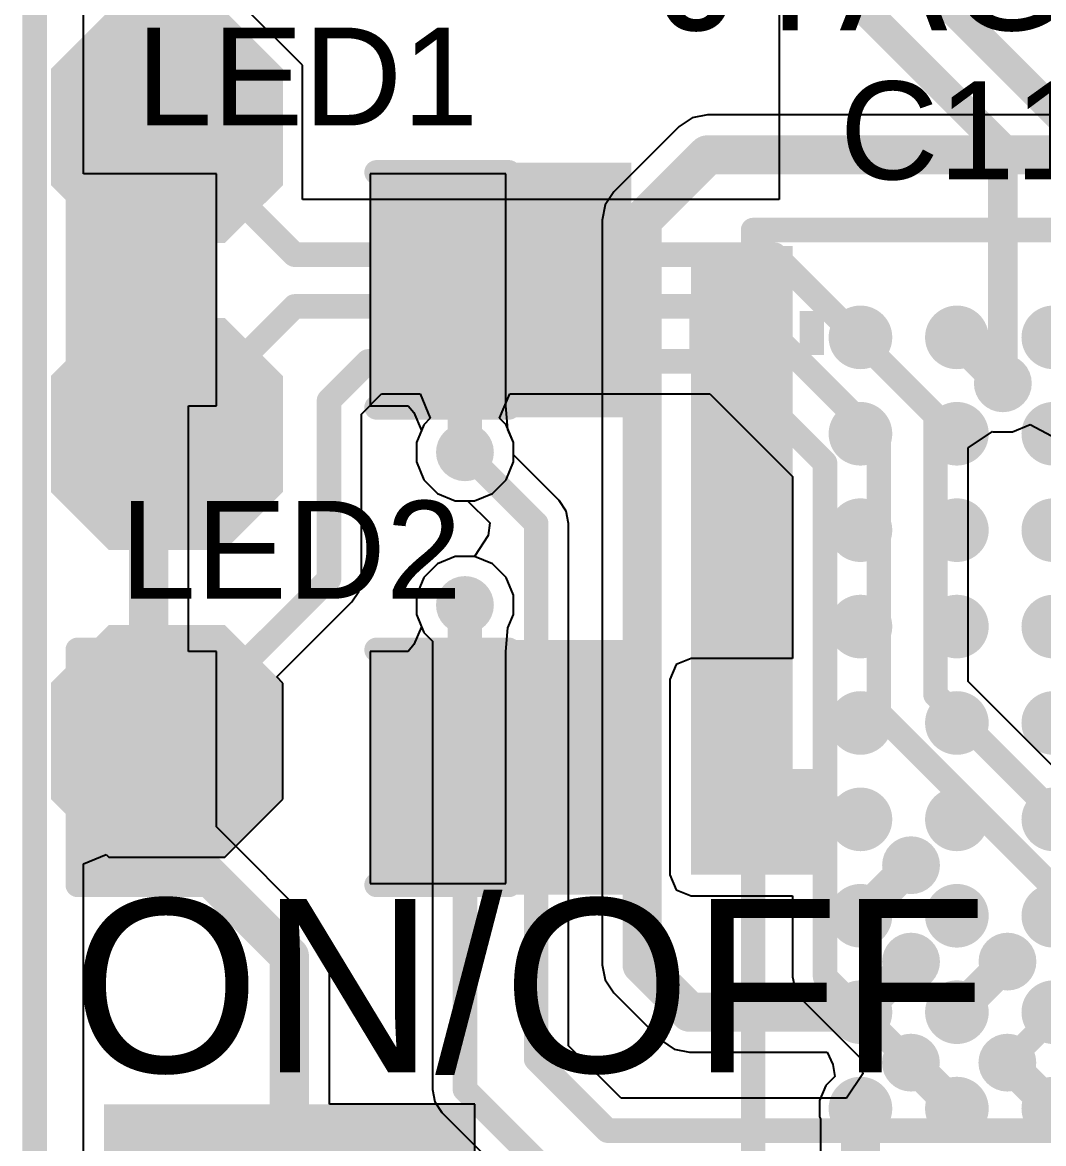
# Model space of a CAD drawing. Header units: millimetres. Extents: x -8 to 96, y -10 to 27.
# Drawn here: x -0.06 to 5.23, y 15.65 to 21.46 of the extents above; entities that cross this region are included whole.
import ezdxf

# ---------------------------------------------------------------- set-up
doc = ezdxf.new("R2010")
doc.units = ezdxf.units.MM
for name, color, linetype in [('BottomLayer', 5, 'Continuous'), ('BottomPaste', 16, 'Continuous'), ('BottomSolder', 6, 'Continuous'), ('Mechanical2', 216, 'Continuous'), ('TopLayer', 1, 'Continuous'), ('TopOverlay', 2, 'Continuous'), ('TopPaste', 8, 'Continuous'), ('TopSolder', 216, 'Continuous'), ('ViaHoleLayer', 16, 'Continuous')]:
    doc.layers.add(name, color=color, linetype=linetype)
doc.styles.add('Arial', font='arial.ttf', dxfattribs={"height": 0.2})

# ---------------------------------------------------------------- blocks, each defined once
blk = doc.blocks.new('T____________0_5___B_4')
at = {"layer": 'BottomLayer'}
blk.add_hatch(color=5, dxfattribs=at).paths.add_polyline_path([(0.25, 0.5), (-0.25, 0.5), (-0.5, 0.25), (-0.5, -0.25), (-0.25, -0.5), (0.25, -0.5), (0.5, -0.25), (0.5, 0.25)])
at = {"layer": 'BottomPaste'}
blk.add_hatch(color=16, dxfattribs=at).paths.add_polyline_path([(0.25, 0.5), (-0.25, 0.5), (-0.5, 0.25), (-0.5, -0.25), (-0.25, -0.5), (0.25, -0.5), (0.5, -0.25), (0.5, 0.25)])
at = {"layer": 'BottomSolder'}
blk.add_hatch(color=6, dxfattribs=at).paths.add_polyline_path([(0.3008, 0.6016), (-0.3008, 0.6016), (-0.6016, 0.3008), (-0.6016, -0.3008), (-0.3008, -0.6016), (0.3008, -0.6016), (0.6016, -0.3008), (0.6016, 0.3008)])
blk = doc.blocks.new('T____________0_5___B_5')
at = {"layer": 'BottomLayer'}
blk.add_hatch(color=5, dxfattribs=at).paths.add_polyline_path([(0.25, 0.5), (-0.25, 0.5), (-0.5, 0.25), (-0.5, -0.25), (-0.25, -0.5), (0.25, -0.5), (0.5, -0.25), (0.5, 0.25)])
at = {"layer": 'BottomPaste'}
blk.add_hatch(color=16, dxfattribs=at).paths.add_polyline_path([(0.25, 0.5), (-0.25, 0.5), (-0.5, 0.25), (-0.5, -0.25), (-0.25, -0.5), (0.25, -0.5), (0.5, -0.25), (0.5, 0.25)])
at = {"layer": 'BottomSolder'}
blk.add_hatch(color=6, dxfattribs=at).paths.add_polyline_path([(0.3008, 0.6016), (-0.3008, 0.6016), (-0.6016, 0.3008), (-0.6016, -0.3008), (-0.3008, -0.6016), (0.3008, -0.6016), (0.6016, -0.3008), (0.6016, 0.3008)])
blk = doc.blocks.new('T____________0_5___B_6')
at = {"layer": 'BottomLayer'}
blk.add_hatch(color=5, dxfattribs=at).paths.add_polyline_path([(0.25, 0.5), (-0.25, 0.5), (-0.5, 0.25), (-0.5, -0.25), (-0.25, -0.5), (0.25, -0.5), (0.5, -0.25), (0.5, 0.25)])
at = {"layer": 'BottomPaste'}
blk.add_hatch(color=16, dxfattribs=at).paths.add_polyline_path([(0.25, 0.5), (-0.25, 0.5), (-0.5, 0.25), (-0.5, -0.25), (-0.25, -0.5), (0.25, -0.5), (0.5, -0.25), (0.5, 0.25)])
at = {"layer": 'BottomSolder'}
blk.add_hatch(color=6, dxfattribs=at).paths.add_polyline_path([(0.3008, 0.6016), (-0.3008, 0.6016), (-0.6016, 0.3008), (-0.6016, -0.3008), (-0.3008, -0.6016), (0.3008, -0.6016), (0.6016, -0.3008), (0.6016, 0.3008)])
blk = doc.blocks.new('82_VFBGA_10')
at = {"layer": 'TopLayer'}
h = blk.add_hatch(color=1, dxfattribs=at)
edge = h.paths.add_edge_path()
edge.add_arc((-2.25, 2.25), 0.11, 0, 360)
h = blk.add_hatch(color=1, dxfattribs=at)
edge = h.paths.add_edge_path()
edge.add_arc((-1.75, 2.25), 0.11, 0, 360)
h = blk.add_hatch(color=1, dxfattribs=at)
edge = h.paths.add_edge_path()
edge.add_arc((-1.25, 2.25), 0.11, 0, 360)
h = blk.add_hatch(color=1, dxfattribs=at)
edge = h.paths.add_edge_path()
edge.add_arc((-2.25, 1.75), 0.11, 0, 360)
h = blk.add_hatch(color=1, dxfattribs=at)
edge = h.paths.add_edge_path()
edge.add_arc((-1.75, 1.75), 0.11, 0, 360)
h = blk.add_hatch(color=1, dxfattribs=at)
edge = h.paths.add_edge_path()
edge.add_arc((-1.25, 1.75), 0.11, 0, 360)
h = blk.add_hatch(color=1, dxfattribs=at)
edge = h.paths.add_edge_path()
edge.add_arc((-2.25, 1.25), 0.11, 0, 360)
h = blk.add_hatch(color=1, dxfattribs=at)
edge = h.paths.add_edge_path()
edge.add_arc((-1.75, 1.25), 0.11, 0, 360)
h = blk.add_hatch(color=1, dxfattribs=at)
edge = h.paths.add_edge_path()
edge.add_arc((-1.25, 1.25), 0.11, 0, 360)
h = blk.add_hatch(color=1, dxfattribs=at)
edge = h.paths.add_edge_path()
edge.add_arc((-2.25, 0.75), 0.11, 0, 360)
h = blk.add_hatch(color=1, dxfattribs=at)
edge = h.paths.add_edge_path()
edge.add_arc((-1.75, 0.75), 0.11, 0, 360)
h = blk.add_hatch(color=1, dxfattribs=at)
edge = h.paths.add_edge_path()
edge.add_arc((-1.25, 0.75), 0.11, 0, 360)
h = blk.add_hatch(color=1, dxfattribs=at)
edge = h.paths.add_edge_path()
edge.add_arc((-2.25, 0.25), 0.11, 0, 360)
h = blk.add_hatch(color=1, dxfattribs=at)
edge = h.paths.add_edge_path()
edge.add_arc((-1.75, 0.25), 0.11, 0, 360)
h = blk.add_hatch(color=1, dxfattribs=at)
edge = h.paths.add_edge_path()
edge.add_arc((-1.25, 0.25), 0.11, 0, 360)
h = blk.add_hatch(color=1, dxfattribs=at)
edge = h.paths.add_edge_path()
edge.add_arc((-2.25, -0.25), 0.11, 0, 360)
h = blk.add_hatch(color=1, dxfattribs=at)
edge = h.paths.add_edge_path()
edge.add_arc((-1.75, -0.25), 0.11, 0, 360)
h = blk.add_hatch(color=1, dxfattribs=at)
edge = h.paths.add_edge_path()
edge.add_arc((-1.25, -0.25), 0.11, 0, 360)
h = blk.add_hatch(color=1, dxfattribs=at)
edge = h.paths.add_edge_path()
edge.add_arc((-2.25, -0.75), 0.11, 0, 360)
h = blk.add_hatch(color=1, dxfattribs=at)
edge = h.paths.add_edge_path()
edge.add_arc((-1.75, -0.75), 0.11, 0, 360)
h = blk.add_hatch(color=1, dxfattribs=at)
edge = h.paths.add_edge_path()
edge.add_arc((-1.25, -0.75), 0.11, 0, 360)
h = blk.add_hatch(color=1, dxfattribs=at)
edge = h.paths.add_edge_path()
edge.add_arc((-2.25, -1.25), 0.11, 0, 360)
h = blk.add_hatch(color=1, dxfattribs=at)
edge = h.paths.add_edge_path()
edge.add_arc((-1.75, -1.25), 0.11, 0, 360)
h = blk.add_hatch(color=1, dxfattribs=at)
edge = h.paths.add_edge_path()
edge.add_arc((-1.25, -1.25), 0.11, 0, 360)
h = blk.add_hatch(color=1, dxfattribs=at)
edge = h.paths.add_edge_path()
edge.add_arc((-2.25, -1.75), 0.11, 0, 360)
h = blk.add_hatch(color=1, dxfattribs=at)
edge = h.paths.add_edge_path()
edge.add_arc((-1.75, -1.75), 0.11, 0, 360)
h = blk.add_hatch(color=1, dxfattribs=at)
edge = h.paths.add_edge_path()
edge.add_arc((-1.25, -1.75), 0.11, 0, 360)
at = {"layer": 'TopOverlay'}
blk.add_hatch(color=2, dxfattribs=at).paths.add_polyline_path([(-2.5654, 2.1589), (-2.4384, 2.1589), (-2.4384, 2.3875), (-2.5654, 2.3875)])
at = {"layer": 'TopPaste'}
h = blk.add_hatch(color=8, dxfattribs=at)
edge = h.paths.add_edge_path()
edge.add_arc((-2.25, 2.25), 0.11, 0, 360)
h = blk.add_hatch(color=8, dxfattribs=at)
edge = h.paths.add_edge_path()
edge.add_arc((-1.75, 2.25), 0.11, 0, 360)
h = blk.add_hatch(color=8, dxfattribs=at)
edge = h.paths.add_edge_path()
edge.add_arc((-1.25, 2.25), 0.11, 0, 360)
h = blk.add_hatch(color=8, dxfattribs=at)
edge = h.paths.add_edge_path()
edge.add_arc((-2.25, 1.75), 0.11, 0, 360)
h = blk.add_hatch(color=8, dxfattribs=at)
edge = h.paths.add_edge_path()
edge.add_arc((-1.75, 1.75), 0.11, 0, 360)
h = blk.add_hatch(color=8, dxfattribs=at)
edge = h.paths.add_edge_path()
edge.add_arc((-1.25, 1.75), 0.11, 0, 360)
h = blk.add_hatch(color=8, dxfattribs=at)
edge = h.paths.add_edge_path()
edge.add_arc((-2.25, 1.25), 0.11, 0, 360)
h = blk.add_hatch(color=8, dxfattribs=at)
edge = h.paths.add_edge_path()
edge.add_arc((-1.75, 1.25), 0.11, 0, 360)
h = blk.add_hatch(color=8, dxfattribs=at)
edge = h.paths.add_edge_path()
edge.add_arc((-1.25, 1.25), 0.11, 0, 360)
h = blk.add_hatch(color=8, dxfattribs=at)
edge = h.paths.add_edge_path()
edge.add_arc((-2.25, 0.75), 0.11, 0, 360)
h = blk.add_hatch(color=8, dxfattribs=at)
edge = h.paths.add_edge_path()
edge.add_arc((-1.75, 0.75), 0.11, 0, 360)
h = blk.add_hatch(color=8, dxfattribs=at)
edge = h.paths.add_edge_path()
edge.add_arc((-1.25, 0.75), 0.11, 0, 360)
h = blk.add_hatch(color=8, dxfattribs=at)
edge = h.paths.add_edge_path()
edge.add_arc((-2.25, 0.25), 0.11, 0, 360)
h = blk.add_hatch(color=8, dxfattribs=at)
edge = h.paths.add_edge_path()
edge.add_arc((-1.75, 0.25), 0.11, 0, 360)
h = blk.add_hatch(color=8, dxfattribs=at)
edge = h.paths.add_edge_path()
edge.add_arc((-1.25, 0.25), 0.11, 0, 360)
h = blk.add_hatch(color=8, dxfattribs=at)
edge = h.paths.add_edge_path()
edge.add_arc((-2.25, -0.25), 0.11, 0, 360)
h = blk.add_hatch(color=8, dxfattribs=at)
edge = h.paths.add_edge_path()
edge.add_arc((-1.75, -0.25), 0.11, 0, 360)
h = blk.add_hatch(color=8, dxfattribs=at)
edge = h.paths.add_edge_path()
edge.add_arc((-1.25, -0.25), 0.11, 0, 360)
h = blk.add_hatch(color=8, dxfattribs=at)
edge = h.paths.add_edge_path()
edge.add_arc((-2.25, -0.75), 0.11, 0, 360)
h = blk.add_hatch(color=8, dxfattribs=at)
edge = h.paths.add_edge_path()
edge.add_arc((-1.75, -0.75), 0.11, 0, 360)
h = blk.add_hatch(color=8, dxfattribs=at)
edge = h.paths.add_edge_path()
edge.add_arc((-1.25, -0.75), 0.11, 0, 360)
h = blk.add_hatch(color=8, dxfattribs=at)
edge = h.paths.add_edge_path()
edge.add_arc((-2.25, -1.25), 0.11, 0, 360)
h = blk.add_hatch(color=8, dxfattribs=at)
edge = h.paths.add_edge_path()
edge.add_arc((-1.75, -1.25), 0.11, 0, 360)
h = blk.add_hatch(color=8, dxfattribs=at)
edge = h.paths.add_edge_path()
edge.add_arc((-1.25, -1.25), 0.11, 0, 360)
h = blk.add_hatch(color=8, dxfattribs=at)
edge = h.paths.add_edge_path()
edge.add_arc((-2.25, -1.75), 0.11, 0, 360)
h = blk.add_hatch(color=8, dxfattribs=at)
edge = h.paths.add_edge_path()
edge.add_arc((-1.75, -1.75), 0.11, 0, 360)
h = blk.add_hatch(color=8, dxfattribs=at)
edge = h.paths.add_edge_path()
edge.add_arc((-1.25, -1.75), 0.11, 0, 360)
at = {"layer": 'TopSolder'}
h = blk.add_hatch(color=216, dxfattribs=at)
edge = h.paths.add_edge_path()
edge.add_arc((-2.25, 2.25), 0.165, 0, 360)
h = blk.add_hatch(color=216, dxfattribs=at)
edge = h.paths.add_edge_path()
edge.add_arc((-1.75, 2.25), 0.165, 0, 360)
h = blk.add_hatch(color=216, dxfattribs=at)
edge = h.paths.add_edge_path()
edge.add_arc((-1.25, 2.25), 0.165, 0, 360)
h = blk.add_hatch(color=216, dxfattribs=at)
edge = h.paths.add_edge_path()
edge.add_arc((-2.25, 1.75), 0.165, 0, 360)
h = blk.add_hatch(color=216, dxfattribs=at)
edge = h.paths.add_edge_path()
edge.add_arc((-1.75, 1.75), 0.165, 0, 360)
h = blk.add_hatch(color=216, dxfattribs=at)
edge = h.paths.add_edge_path()
edge.add_arc((-1.25, 1.75), 0.165, 0, 360)
h = blk.add_hatch(color=216, dxfattribs=at)
edge = h.paths.add_edge_path()
edge.add_arc((-2.25, 1.25), 0.165, 0, 360)
h = blk.add_hatch(color=216, dxfattribs=at)
edge = h.paths.add_edge_path()
edge.add_arc((-1.75, 1.25), 0.165, 0, 360)
h = blk.add_hatch(color=216, dxfattribs=at)
edge = h.paths.add_edge_path()
edge.add_arc((-1.25, 1.25), 0.165, 0, 360)
h = blk.add_hatch(color=216, dxfattribs=at)
edge = h.paths.add_edge_path()
edge.add_arc((-2.25, 0.75), 0.165, 0, 360)
h = blk.add_hatch(color=216, dxfattribs=at)
edge = h.paths.add_edge_path()
edge.add_arc((-1.75, 0.75), 0.165, 0, 360)
h = blk.add_hatch(color=216, dxfattribs=at)
edge = h.paths.add_edge_path()
edge.add_arc((-1.25, 0.75), 0.165, 0, 360)
h = blk.add_hatch(color=216, dxfattribs=at)
edge = h.paths.add_edge_path()
edge.add_arc((-2.25, 0.25), 0.165, 0, 360)
h = blk.add_hatch(color=216, dxfattribs=at)
edge = h.paths.add_edge_path()
edge.add_arc((-1.75, 0.25), 0.165, 0, 360)
h = blk.add_hatch(color=216, dxfattribs=at)
edge = h.paths.add_edge_path()
edge.add_arc((-1.25, 0.25), 0.165, 0, 360)
h = blk.add_hatch(color=216, dxfattribs=at)
edge = h.paths.add_edge_path()
edge.add_arc((-2.25, -0.25), 0.165, 0, 360)
h = blk.add_hatch(color=216, dxfattribs=at)
edge = h.paths.add_edge_path()
edge.add_arc((-1.75, -0.25), 0.165, 0, 360)
h = blk.add_hatch(color=216, dxfattribs=at)
edge = h.paths.add_edge_path()
edge.add_arc((-1.25, -0.25), 0.165, 0, 360)
h = blk.add_hatch(color=216, dxfattribs=at)
edge = h.paths.add_edge_path()
edge.add_arc((-2.25, -0.75), 0.165, 0, 360)
h = blk.add_hatch(color=216, dxfattribs=at)
edge = h.paths.add_edge_path()
edge.add_arc((-1.75, -0.75), 0.165, 0, 360)
h = blk.add_hatch(color=216, dxfattribs=at)
edge = h.paths.add_edge_path()
edge.add_arc((-1.25, -0.75), 0.165, 0, 360)
h = blk.add_hatch(color=216, dxfattribs=at)
edge = h.paths.add_edge_path()
edge.add_arc((-2.25, -1.25), 0.165, 0, 360)
h = blk.add_hatch(color=216, dxfattribs=at)
edge = h.paths.add_edge_path()
edge.add_arc((-1.75, -1.25), 0.165, 0, 360)
h = blk.add_hatch(color=216, dxfattribs=at)
edge = h.paths.add_edge_path()
edge.add_arc((-1.25, -1.25), 0.165, 0, 360)
h = blk.add_hatch(color=216, dxfattribs=at)
edge = h.paths.add_edge_path()
edge.add_arc((-2.25, -1.75), 0.165, 0, 360)
h = blk.add_hatch(color=216, dxfattribs=at)
edge = h.paths.add_edge_path()
edge.add_arc((-1.75, -1.75), 0.165, 0, 360)
h = blk.add_hatch(color=216, dxfattribs=at)
edge = h.paths.add_edge_path()
edge.add_arc((-1.25, -1.75), 0.165, 0, 360)
at = {"layer": 'TopOverlay', "const_width": 0.127}
for points in [[(-2.8067, -2.794), (-2.8067, 2.8067)], [(-2.8067, 2.8067), (2.7686, 2.8067)], [(-3.0734, 2.413), (-2.9464, 2.286)], [(-3.0734, 2.159), (-3.0734, 2.413)], [(-3.0734, 2.159), (-2.9464, 2.286)]]:
    blk.add_lwpolyline(points, dxfattribs=at)
at = {"layer": 'TopOverlay', "const_width": 0.0635}
for points in [[(-2.8384, 2.8067, 1), (-2.775, 2.8067, 1)], [(-2.8384, 2.8067, 1), (-2.775, 2.8067, 1)], [(-3.1052, 2.413, 1), (-3.0417, 2.413, 1)], [(-3.1052, 2.413, 1), (-3.0417, 2.413, 1)], [(-2.9781, 2.286, 1), (-2.9146, 2.286, 1)], [(-2.9781, 2.286, 1), (-2.9146, 2.286, 1)], [(-3.1052, 2.159, 1), (-3.0417, 2.159, 1)], [(-3.1052, 2.159, 1), (-3.0417, 2.159, 1)]]:
    blk.add_lwpolyline(points, format="xyb", close=True, dxfattribs=at)
blk = doc.blocks.new('B3U_1000P_11')
at = {"layer": 'TopLayer'}
for points in [[(-2.11, 0.86), (-1.29, 0.86), (-1.29, -0.86), (-2.11, -0.86)], [(1.29, 0.86), (2.11, 0.86), (2.11, -0.86), (1.29, -0.86)]]:
    blk.add_hatch(color=1, dxfattribs=at).paths.add_polyline_path(points)
at = {"layer": 'TopPaste'}
for points in [[(-2.11, 0.86), (-1.29, 0.86), (-1.29, -0.86), (-2.11, -0.86)], [(1.29, 0.86), (2.11, 0.86), (2.11, -0.86), (1.29, -0.86)]]:
    blk.add_hatch(color=8, dxfattribs=at).paths.add_polyline_path(points)
at = {"layer": 'TopSolder'}
for points in [[(-2.2116, 0.9616), (-1.1884, 0.9616), (-1.1884, -0.9616), (-2.2116, -0.9616)], [(1.1884, 0.9616), (2.2116, 0.9616), (2.2116, -0.9616), (1.1884, -0.9616)]]:
    blk.add_hatch(color=216, dxfattribs=at).paths.add_polyline_path(points)
at = {"layer": 'TopOverlay', "const_width": 0.127}
for points in [[(-1.5748, 1.016), (-1.5748, 1.2954)], [(1.5748, 1.2954), (-1.5748, 1.2954)], [(1.5748, 1.016), (1.5748, 1.2954)], [(-1.5748, -1.2954), (-1.5748, -1.016)], [(1.5748, -1.2954), (1.5748, -1.016)], [(1.5748, -1.2954), (-1.5748, -1.2954)]]:
    blk.add_lwpolyline(points, dxfattribs=at)
at = {"layer": 'TopOverlay'}
for points, const_width in [([(-1.6065, 1.2954, 1), (-1.5431, 1.2954, 1)], 0.0635), ([(-1.6065, 1.2954, 1), (-1.5431, 1.2954, 1)], 0.0635), ([(1.5431, 1.2954, 1), (1.6066, 1.2954, 1)], 0.0635), ([(1.5431, 1.2954, 1), (1.6066, 1.2954, 1)], 0.0635), ([(-1.6065, 1.016, 1), (-1.5431, 1.016, 1)], 0.0635), ([(1.5431, 1.016, 1), (1.6066, 1.016, 1)], 0.0635), ([(0.6411, 0, 1), (-0.6411, 0, 1)], 0.254), ([(-0.7046, 0, 1), (-0.5776, 0, 1)], 0.127), ([(0.5776, 0, 1), (0.7046, 0, 1)], 0.127), ([(-1.6065, -1.016, 1), (-1.5431, -1.016, 1)], 0.0635), ([(1.5431, -1.016, 1), (1.6066, -1.016, 1)], 0.0635), ([(-1.6065, -1.2954, 1), (-1.5431, -1.2954, 1)], 0.0635), ([(-1.6065, -1.2954, 1), (-1.5431, -1.2954, 1)], 0.0635), ([(1.5431, -1.2954, 1), (1.6066, -1.2954, 1)], 0.0635), ([(1.5431, -1.2954, 1), (1.6066, -1.2954, 1)], 0.0635)]:
    blk.add_lwpolyline(points, format="xyb", close=True, dxfattribs=dict(at, const_width=const_width))
blk = doc.blocks.new('LED_0603_40')
at = {"layer": 'TopLayer'}
for points in [[(-1, 0.5), (-0.5, 0.5), (-0.5, -0.5), (-1, -0.5)], [(0.5, 0.5), (1, 0.5), (1, -0.5), (0.5, -0.5)]]:
    blk.add_hatch(color=1, dxfattribs=at).paths.add_polyline_path(points)
at = {"layer": 'TopOverlay'}
blk.add_hatch(color=2, dxfattribs=at).paths.add_polyline_path([(1.1176, -0.6604), (1.7526, -0.6604), (1.7526, 0.6604), (1.1176, 0.6604)])
at = {"layer": 'TopPaste'}
for points in [[(-1, 0.5), (-0.5, 0.5), (-0.5, -0.5), (-1, -0.5)], [(0.5, 0.5), (1, 0.5), (1, -0.5), (0.5, -0.5)]]:
    blk.add_hatch(color=8, dxfattribs=at).paths.add_polyline_path(points)
at = {"layer": 'TopSolder'}
for points in [[(-1.1016, 0.6016), (-0.3984, 0.6016), (-0.3984, -0.6016), (-1.1016, -0.6016)], [(0.3984, 0.6016), (1.1016, 0.6016), (1.1016, -0.6016), (0.3984, -0.6016)]]:
    blk.add_hatch(color=216, dxfattribs=at).paths.add_polyline_path(points)
at = {"layer": 'TopOverlay', "const_width": 0.127}
for points in [[(-1.1176, 0.6096), (-0.4318, 0.6096)], [(-1.1176, -0.6096), (-1.1176, 0.6096)], [(0.4318, 0.6096), (1.1176, 0.6096)], [(1.1176, -0.6096), (1.1176, 0.6096)], [(-1.1176, -0.6096), (-0.4318, -0.6096)], [(0.4318, -0.6096), (1.1176, -0.6096)]]:
    blk.add_lwpolyline(points, dxfattribs=at)
at = {"layer": 'TopOverlay', "const_width": 0.0635}
for points in [[(-1.1494, 0.6096, 1), (-1.0858, 0.6096, 1)], [(-1.1494, 0.6096, 1), (-1.0858, 0.6096, 1)], [(-0.4636, 0.6096, 1), (-0.4001, 0.6096, 1)], [(0.4001, 0.6096, 1), (0.4636, 0.6096, 1)], [(1.0859, 0.6096, 1), (1.1494, 0.6096, 1)], [(1.0859, 0.6096, 1), (1.1494, 0.6096, 1)], [(-1.1494, -0.6096, 1), (-1.0858, -0.6096, 1)], [(-1.1494, -0.6096, 1), (-1.0858, -0.6096, 1)], [(-0.4636, -0.6096, 1), (-0.4001, -0.6096, 1)], [(0.4001, -0.6096, 1), (0.4636, -0.6096, 1)], [(1.0859, -0.6096, 1), (1.1494, -0.6096, 1)], [(1.0859, -0.6096, 1), (1.1494, -0.6096, 1)]]:
    blk.add_lwpolyline(points, format="xyb", close=True, dxfattribs=at)
blk = doc.blocks.new('LED_0603_41')
at = {"layer": 'TopLayer'}
for points in [[(-1, 0.5), (-0.5, 0.5), (-0.5, -0.5), (-1, -0.5)], [(0.5, 0.5), (1, 0.5), (1, -0.5), (0.5, -0.5)]]:
    blk.add_hatch(color=1, dxfattribs=at).paths.add_polyline_path(points)
at = {"layer": 'TopOverlay'}
blk.add_hatch(color=2, dxfattribs=at).paths.add_polyline_path([(1.1176, -0.6604), (1.7526, -0.6604), (1.7526, 0.6604), (1.1176, 0.6604)])
at = {"layer": 'TopPaste'}
for points in [[(-1, 0.5), (-0.5, 0.5), (-0.5, -0.5), (-1, -0.5)], [(0.5, 0.5), (1, 0.5), (1, -0.5), (0.5, -0.5)]]:
    blk.add_hatch(color=8, dxfattribs=at).paths.add_polyline_path(points)
at = {"layer": 'TopSolder'}
for points in [[(-1.1016, 0.6016), (-0.3984, 0.6016), (-0.3984, -0.6016), (-1.1016, -0.6016)], [(0.3984, 0.6016), (1.1016, 0.6016), (1.1016, -0.6016), (0.3984, -0.6016)]]:
    blk.add_hatch(color=216, dxfattribs=at).paths.add_polyline_path(points)
at = {"layer": 'TopOverlay', "const_width": 0.127}
for points in [[(-1.1176, 0.6096), (-0.4318, 0.6096)], [(-1.1176, -0.6096), (-1.1176, 0.6096)], [(0.4318, 0.6096), (1.1176, 0.6096)], [(1.1176, -0.6096), (1.1176, 0.6096)], [(-1.1176, -0.6096), (-0.4318, -0.6096)], [(0.4318, -0.6096), (1.1176, -0.6096)]]:
    blk.add_lwpolyline(points, dxfattribs=at)
at = {"layer": 'TopOverlay', "const_width": 0.0635}
for points in [[(-1.1494, 0.6096, 1), (-1.0858, 0.6096, 1)], [(-1.1494, 0.6096, 1), (-1.0858, 0.6096, 1)], [(-0.4636, 0.6096, 1), (-0.4001, 0.6096, 1)], [(0.4001, 0.6096, 1), (0.4636, 0.6096, 1)], [(1.0859, 0.6096, 1), (1.1494, 0.6096, 1)], [(1.0859, 0.6096, 1), (1.1494, 0.6096, 1)], [(-1.1494, -0.6096, 1), (-1.0858, -0.6096, 1)], [(-1.1494, -0.6096, 1), (-1.0858, -0.6096, 1)], [(-0.4636, -0.6096, 1), (-0.4001, -0.6096, 1)], [(0.4001, -0.6096, 1), (0.4636, -0.6096, 1)], [(1.0859, -0.6096, 1), (1.1494, -0.6096, 1)], [(1.0859, -0.6096, 1), (1.1494, -0.6096, 1)]]:
    blk.add_lwpolyline(points, format="xyb", close=True, dxfattribs=at)

msp = doc.modelspace()

# ---------------------------------------------------------------- hatches: boundary and pattern name
at = {"layer": 'BottomLayer'}
h = msp.add_hatch(color=5, dxfattribs=at)
edge = h.paths.add_edge_path()
edge.add_arc((5.0201, 19.5895), 0.15, 0, 360)
h = msp.add_hatch(color=5, dxfattribs=at)
edge = h.paths.add_edge_path()
edge.add_arc((2.231, 19.2318), 0.15, 0, 360)
h = msp.add_hatch(color=5, dxfattribs=at)
edge = h.paths.add_edge_path()
edge.add_arc((2.231, 18.4398), 0.15, 0, 360)
msp.add_hatch(color=5, dxfattribs=at).paths.add_polyline_path([(3.4036, 17.0404), (3.9299, 17.0404), (3.9299, 18.0529), (3.4036, 18.0529)])
h = msp.add_hatch(color=5, dxfattribs=at)
edge = h.paths.add_edge_path()
edge.add_arc((3.6703, 17.777), 0.15, 0, 360)
h = msp.add_hatch(color=5, dxfattribs=at)
edge = h.paths.add_edge_path()
edge.add_arc((3.6703, 17.3278), 0.15, 0, 360)
h = msp.add_hatch(color=5, dxfattribs=at)
edge = h.paths.add_edge_path()
edge.add_arc((4.5441, 17.0901), 0.15, 0, 360)
h = msp.add_hatch(color=5, dxfattribs=at)
edge = h.paths.add_edge_path()
edge.add_arc((4.5441, 16.5901), 0.15, 0, 360)
h = msp.add_hatch(color=5, dxfattribs=at)
edge = h.paths.add_edge_path()
edge.add_arc((5.0441, 16.5901), 0.15, 0, 360)
h = msp.add_hatch(color=5, dxfattribs=at)
edge = h.paths.add_edge_path()
edge.add_arc((4.5435, 16.0661), 0.15, 0, 360)
h = msp.add_hatch(color=5, dxfattribs=at)
edge = h.paths.add_edge_path()
edge.add_arc((5.0435, 16.0661), 0.15, 0, 360)
at = {"layer": 'TopLayer'}
for points in [[(3.4036, 17.0404), (3.9299, 17.0404), (3.9299, 20.3021), (3.4036, 20.3021)], [(3.4036, 17.0404), (4.1433, 17.0404), (4.1433, 17.5896), (3.4036, 17.5896)], [(3.4036, 17.2151), (4.3214, 17.2151), (4.3214, 17.4466), (3.4036, 17.4466)]]:
    msp.add_hatch(color=1, dxfattribs=at).paths.add_polyline_path(points)
h = msp.add_hatch(color=1, dxfattribs=at)
edge = h.paths.add_edge_path()
edge.add_arc((5.0201, 19.5895), 0.15, 0, 360)
h = msp.add_hatch(color=1, dxfattribs=at)
edge = h.paths.add_edge_path()
edge.add_arc((2.231, 19.2318), 0.15, 0, 360)
h = msp.add_hatch(color=1, dxfattribs=at)
edge = h.paths.add_edge_path()
edge.add_arc((2.231, 18.4398), 0.15, 0, 360)
h = msp.add_hatch(color=1, dxfattribs=at)
edge = h.paths.add_edge_path()
edge.add_arc((3.6703, 17.777), 0.15, 0, 360)
h = msp.add_hatch(color=1, dxfattribs=at)
edge = h.paths.add_edge_path()
edge.add_arc((3.6703, 17.3278), 0.15, 0, 360)
h = msp.add_hatch(color=1, dxfattribs=at)
edge = h.paths.add_edge_path()
edge.add_arc((4.5441, 17.0901), 0.15, 0, 360)
h = msp.add_hatch(color=1, dxfattribs=at)
edge = h.paths.add_edge_path()
edge.add_arc((4.5441, 16.5901), 0.15, 0, 360)
h = msp.add_hatch(color=1, dxfattribs=at)
edge = h.paths.add_edge_path()
edge.add_arc((5.0441, 16.5901), 0.15, 0, 360)
h = msp.add_hatch(color=1, dxfattribs=at)
edge = h.paths.add_edge_path()
edge.add_arc((4.5435, 16.0661), 0.15, 0, 360)
h = msp.add_hatch(color=1, dxfattribs=at)
edge = h.paths.add_edge_path()
edge.add_arc((5.0435, 16.0661), 0.15, 0, 360)
at = {"layer": 'ViaHoleLayer'}
h = msp.add_hatch(color=16, dxfattribs=at)
edge = h.paths.add_edge_path()
edge.add_arc((5.0201, 19.5895), 0.075, 0, 360)
h = msp.add_hatch(color=16, dxfattribs=at)
edge = h.paths.add_edge_path()
edge.add_arc((2.231, 19.2318), 0.075, 0, 360)
h = msp.add_hatch(color=16, dxfattribs=at)
edge = h.paths.add_edge_path()
edge.add_arc((2.231, 18.4398), 0.075, 0, 360)
h = msp.add_hatch(color=16, dxfattribs=at)
edge = h.paths.add_edge_path()
edge.add_arc((3.6703, 17.777), 0.075, 0, 360)
h = msp.add_hatch(color=16, dxfattribs=at)
edge = h.paths.add_edge_path()
edge.add_arc((3.6703, 17.3278), 0.075, 0, 360)
h = msp.add_hatch(color=16, dxfattribs=at)
edge = h.paths.add_edge_path()
edge.add_arc((4.5441, 17.0901), 0.075, 0, 360)
h = msp.add_hatch(color=16, dxfattribs=at)
edge = h.paths.add_edge_path()
edge.add_arc((4.5441, 16.5901), 0.075, 0, 360)
h = msp.add_hatch(color=16, dxfattribs=at)
edge = h.paths.add_edge_path()
edge.add_arc((5.0441, 16.5901), 0.075, 0, 360)
h = msp.add_hatch(color=16, dxfattribs=at)
edge = h.paths.add_edge_path()
edge.add_arc((4.5435, 16.0661), 0.075, 0, 360)
h = msp.add_hatch(color=16, dxfattribs=at)
edge = h.paths.add_edge_path()
edge.add_arc((5.0435, 16.0661), 0.075, 0, 360)

# ---------------------------------------------------------------- linework, layer by layer
at = {"layer": 'BottomLayer'}
for p, q in [((1.3892, 21.2392), (1.0414, 21.587)), ((3.8608, 21.5585), (3.8608, 20.5436)), ((1.3892, 20.5436), (1.3892, 21.2392)), ((3.8608, 20.5436), (1.3892, 20.5436)), ((1.6944, 19.4302), (1.7992, 19.535)), ((1.7992, 19.535), (1.9989, 19.535)), ((1.9989, 19.535), (2.0514, 19.408)), ((2.4106, 19.408), (2.4631, 19.535)), ((2.4631, 19.535), (3.5015, 19.535)), ((3.5015, 19.535), (3.9299, 19.1067)), ((1.6944, 18.5745), (1.6944, 19.4302)), ((2.0177, 19.3743), (1.9794, 19.2819)), ((2.0514, 19.408), (2.0177, 19.3743)), ((2.4443, 19.3743), (2.4106, 19.408)), ((2.4826, 19.2819), (2.4443, 19.3743)), ((5.0701, 19.3379), (5.1626, 19.3762)), ((5.1626, 19.3762), (5.2731, 19.3173)), ((4.8395, 19.2545), (4.9666, 19.3394)), ((4.9666, 19.3394), (4.9701, 19.3379)), ((4.9701, 19.3379), (5.0701, 19.3379)), ((1.9794, 19.2819), (1.9794, 19.1818)), ((2.4826, 19.2183), (2.4826, 19.2819)), ((4.8395, 18.0433), (4.8395, 19.2545)), ((2.7193, 18.9816), (2.4826, 19.2183)), ((1.9794, 19.1818), (2.0177, 19.0893)), ((2.0177, 19.0893), (2.0885, 19.0185)), ((3.9299, 19.1067), (3.9299, 18.1628)), ((2.0885, 19.0185), (2.1809, 18.9802)), ((2.1809, 18.9802), (2.2445, 18.9802)), ((2.2445, 18.9802), (2.3595, 18.8652)), ((2.7558, 18.927), (2.7193, 18.9816)), ((2.7686, 18.8626), (2.7558, 18.927)), ((2.3595, 18.8652), (2.352, 18.7995)), ((2.7686, 16.1537), (2.7686, 18.8626)), ((2.352, 18.7995), (2.281, 18.6914)), ((2.1809, 18.6914), (2.0885, 18.6531)), ((2.281, 18.6914), (2.1809, 18.6914)), ((2.0885, 18.6531), (2.0177, 18.5823)), ((1.6816, 18.5101), (1.6944, 18.5745)), ((2.0177, 18.5823), (1.9794, 18.4899)), ((1.6451, 18.4555), (1.6816, 18.5101)), ((1.256, 18.0664), (1.6451, 18.4555)), ((1.9794, 18.4899), (1.9794, 18.3898)), ((1.9794, 18.3898), (2.0177, 18.2973)), ((2.0177, 18.2973), (2.0627, 18.2523)), ((2.0627, 18.2523), (2.0627, 15.927)), ((3.4036, 18.1628), (3.3259, 18.1306)), ((3.9299, 18.1628), (3.4036, 18.1628)), ((3.3259, 18.1306), (3.2936, 18.0529)), ((1.2874, 18.035), (1.256, 18.0664)), ((1.2874, 17.4334), (1.2874, 18.035)), ((3.2936, 18.0529), (3.2936, 17.0404)), ((5.9535, 16.9294), (4.8395, 18.0433)), ((0.9866, 17.1326), (1.2874, 17.4334)), ((0.254, 17.0977), (0.3713, 17.1463)), ((0.254, 10.6873), (0.254, 17.0977)), ((0.3713, 17.1463), (0.385, 17.1326)), ((0.385, 17.1326), (0.9866, 17.1326)), ((3.2936, 17.0404), (3.3259, 16.9627)), ((3.3259, 16.9627), (3.4036, 16.9304)), ((3.4036, 16.9304), (3.9299, 16.9304)), ((3.9299, 16.9304), (3.9299, 16.5114)), ((3.9299, 16.5114), (3.9427, 16.447)), ((3.9427, 16.447), (3.9792, 16.3924)), ((3.9792, 16.3924), (4.2919, 16.0796)), ((3.0406, 15.8816), (2.7686, 16.1537)), ((4.2919, 16.0796), (4.2919, 16.0161)), ((4.295, 16.0086), (4.2101, 15.8816)), ((4.2919, 16.0161), (4.295, 16.0086)), ((2.0627, 15.927), (2.0755, 15.8626)), ((4.2101, 15.8816), (3.0406, 15.8816)), ((2.0755, 15.8626), (2.112, 15.808)), ((2.112, 15.808), (2.5988, 15.3212))]:
    msp.add_line(p, q, dxfattribs=at)
for points, const_width in [([(3.4798, 22.8062), (6.0435, 20.2425)], 0.1524), ([(3.4955, 22.3334), (5.0201, 20.8087)], 0.1524), ([(0.6858, 20.9186), (1.3479, 20.2565)], 0.127), ([(5.0201, 19.5895), (5.0201, 20.8087)], 0.1524), ([(1.3479, 20.2565), (3.837, 20.2565)], 0.127), ([(3.837, 20.2565), (4.6712, 19.4223)], 0.127), ([(0.6858, 19.3264), (1.3479, 19.9885)], 0.127), ([(1.3479, 19.9885), (3.6841, 19.9885)], 0.127), ([(3.6841, 19.9885), (4.3772, 19.2954)], 0.127), ([(1.5261, 19.5), (1.7295, 19.7033)], 0.127), ([(1.7295, 19.7033), (3.5713, 19.7033)], 0.127), ([(3.5713, 19.7033), (4.0982, 19.1764)], 0.127), ([(1.5261, 18.5745), (1.5261, 19.5)], 0.127), ([(4.6712, 17.9736), (4.6712, 19.4223)], 0.127), ([(4.3772, 17.8801), (4.3772, 19.2954)], 0.127), ([(2.231, 19.2318), (2.6002, 18.8626)], 0.127), ([(4.0982, 16.5114), (4.0982, 19.1764)], 0.127), ([(2.6002, 16.0839), (2.6002, 18.8626)], 0.127), ([(0.6858, 17.7342), (1.5261, 18.5745)], 0.127), ([(2.231, 15.927), (2.231, 18.4398)], 0.127), ([(4.6712, 17.9736), (5.8838, 16.761)], 0.127), ([(4.3772, 17.8801), (5.3782, 16.8791)], 0.127), ([(4.0982, 16.5114), (4.5435, 16.0661)], 0.127), ([(5.0435, 16.0661), (5.3782, 16.4008)], 0.127), ([(2.6002, 16.0839), (2.9709, 15.7133)], 0.127), ([(2.231, 15.927), (2.7178, 15.4402)], 0.127), ([(2.9709, 15.7133), (7.1907, 15.7133)], 0.127)]:
    msp.add_lwpolyline(points, dxfattribs=dict(at, const_width=const_width))
for points, const_width in [([(0.6541, 20.9186, 1), (0.7176, 20.9186, 1)], 0.0635), ([(4.982, 20.8087, 1), (5.0582, 20.8087, 1)], 0.0762), ([(4.982, 20.8087, 1), (5.0582, 20.8087, 1)], 0.0762), ([(1.3161, 20.2565, 1), (1.3796, 20.2565, 1)], 0.0635), ([(1.3161, 20.2565, 1), (1.3796, 20.2565, 1)], 0.0635), ([(3.8053, 20.2565, 1), (3.8688, 20.2565, 1)], 0.0635), ([(3.8053, 20.2565, 1), (3.8688, 20.2565, 1)], 0.0635), ([(1.3161, 19.9885, 1), (1.3796, 19.9885, 1)], 0.0635), ([(1.3161, 19.9885, 1), (1.3796, 19.9885, 1)], 0.0635), ([(3.6523, 19.9885, 1), (3.7158, 19.9885, 1)], 0.0635), ([(3.6523, 19.9885, 1), (3.7158, 19.9885, 1)], 0.0635), ([(1.6977, 19.7033, 1), (1.7612, 19.7033, 1)], 0.0635), ([(1.6977, 19.7033, 1), (1.7612, 19.7033, 1)], 0.0635), ([(3.5395, 19.7033, 1), (3.603, 19.7033, 1)], 0.0635), ([(3.5395, 19.7033, 1), (3.603, 19.7033, 1)], 0.0635), ([(4.982, 19.5895, 1), (5.0582, 19.5895, 1)], 0.0762), ([(1.4944, 19.5, 1), (1.5579, 19.5, 1)], 0.0635), ([(1.4944, 19.5, 1), (1.5579, 19.5, 1)], 0.0635), ([(4.6395, 19.4223, 1), (4.703, 19.4223, 1)], 0.0635), ([(4.6395, 19.4223, 1), (4.703, 19.4223, 1)], 0.0635), ([(0.6541, 19.3264, 1), (0.7176, 19.3264, 1)], 0.0635), ([(4.3454, 19.2954, 1), (4.4089, 19.2954, 1)], 0.0635), ([(4.3454, 19.2954, 1), (4.4089, 19.2954, 1)], 0.0635), ([(2.1992, 19.2318, 1), (2.2627, 19.2318, 1)], 0.0635), ([(4.0665, 19.1764, 1), (4.13, 19.1764, 1)], 0.0635), ([(4.0665, 19.1764, 1), (4.13, 19.1764, 1)], 0.0635), ([(2.5685, 18.8626, 1), (2.632, 18.8626, 1)], 0.0635), ([(2.5685, 18.8626, 1), (2.632, 18.8626, 1)], 0.0635), ([(1.4944, 18.5745, 1), (1.5579, 18.5745, 1)], 0.0635), ([(1.4944, 18.5745, 1), (1.5579, 18.5745, 1)], 0.0635), ([(2.1992, 18.4398, 1), (2.2627, 18.4398, 1)], 0.0635), ([(4.6395, 17.9736, 1), (4.703, 17.9736, 1)], 0.0635), ([(4.6395, 17.9736, 1), (4.703, 17.9736, 1)], 0.0635), ([(4.3454, 17.8801, 1), (4.4089, 17.8801, 1)], 0.0635), ([(4.3454, 17.8801, 1), (4.4089, 17.8801, 1)], 0.0635), ([(0.6541, 17.7342, 1), (0.7176, 17.7342, 1)], 0.0635), ([(4.0665, 16.5114, 1), (4.13, 16.5114, 1)], 0.0635), ([(4.0665, 16.5114, 1), (4.13, 16.5114, 1)], 0.0635), ([(2.5685, 16.0839, 1), (2.632, 16.0839, 1)], 0.0635), ([(2.5685, 16.0839, 1), (2.632, 16.0839, 1)], 0.0635), ([(4.5118, 16.0661, 1), (4.5753, 16.0661, 1)], 0.0635), ([(5.0118, 16.0661, 1), (5.0753, 16.0661, 1)], 0.0635), ([(2.1992, 15.927, 1), (2.2627, 15.927, 1)], 0.0635), ([(2.1992, 15.927, 1), (2.2627, 15.927, 1)], 0.0635), ([(2.9391, 15.7133, 1), (3.0026, 15.7133, 1)], 0.0635), ([(2.9391, 15.7133, 1), (3.0026, 15.7133, 1)], 0.0635)]:
    msp.add_lwpolyline(points, format="xyb", close=True, dxfattribs=dict(at, const_width=const_width))
at = {"layer": 'Mechanical2', "const_width": 0.127}
msp.add_lwpolyline([(0, 0), (0, 24)], dxfattribs=at)
at = {"layer": 'TopLayer'}
for p, q in [((0.254, 20.6757), (0.254, 22.2847)), ((3.4093, 20.9656), (3.3421, 20.9207)), ((3.4886, 20.9814), (3.4093, 20.9656)), ((5.5302, 20.9814), (3.4886, 20.9814)), ((3.4886, 20.9814), (3.4886, 20.9814)), ((3.3421, 20.9207), (3.0031, 20.5818)), ((0.9426, 20.6757), (0.254, 20.6757)), ((0.9426, 19.4725), (0.9426, 20.6757)), ((2.4426, 20.6757), (1.7394, 20.6757)), ((1.7394, 20.6757), (1.7394, 19.4725)), ((2.4426, 19.4725), (2.4426, 20.6757)), ((3.0031, 20.5818), (2.9582, 20.5145)), ((2.9582, 20.5145), (2.9424, 20.4353)), ((2.9424, 20.4353), (2.9424, 20.4352)), ((2.9424, 20.4352), (2.9424, 16.5741)), ((0.7982, 18.1991), (0.7982, 19.4725)), ((0.7982, 19.4725), (0.9426, 19.4725)), ((1.7394, 19.4725), (1.9363, 19.4725)), ((1.9363, 19.4725), (1.9653, 19.4374)), ((1.9653, 19.4374), (2.0058, 19.3455)), ((2.4542, 19.3503), (2.4426, 19.4725)), ((2.4426, 19.4725), (2.4426, 19.4725)), ((2.4426, 19.4725), (2.4426, 19.4725)), ((2.0058, 19.3455), (1.9794, 19.2819)), ((2.4826, 19.2819), (2.4542, 19.3503)), ((1.9794, 19.2819), (1.9794, 19.1818)), ((2.4826, 19.1818), (2.4826, 19.2819)), ((1.9794, 19.1818), (2.0177, 19.0893)), ((2.4443, 19.0893), (2.4826, 19.1818)), ((2.0177, 19.0893), (2.0885, 19.0185)), ((2.3735, 19.0185), (2.4443, 19.0893)), ((2.0885, 19.0185), (2.1809, 18.9802)), ((2.281, 18.9802), (2.3735, 19.0185)), ((2.1809, 18.9802), (2.281, 18.9802)), ((2.1809, 18.6914), (2.0885, 18.6531)), ((2.281, 18.6914), (2.1809, 18.6914)), ((2.3735, 18.6531), (2.281, 18.6914)), ((2.0885, 18.6531), (2.0177, 18.5823)), ((2.4443, 18.5823), (2.3735, 18.6531)), ((2.0177, 18.5823), (1.9794, 18.4899)), ((2.4826, 18.4899), (2.4443, 18.5823)), ((1.9794, 18.4899), (1.9794, 18.3898)), ((2.4826, 18.3898), (2.4826, 18.4899)), ((1.9794, 18.3898), (2.0058, 18.3261)), ((2.4542, 18.3213), (2.4826, 18.3898)), ((2.0058, 18.3261), (1.9653, 18.2342)), ((2.4426, 18.1991), (2.4542, 18.3213)), ((1.9653, 18.2342), (1.9363, 18.1991)), ((0.9426, 18.1991), (0.7982, 18.1991)), ((0.9426, 17.2889), (0.9426, 18.1991)), ((1.9363, 18.1991), (1.7394, 18.1991)), ((1.7394, 18.1991), (1.7394, 16.9959)), ((2.4426, 16.9959), (2.4426, 18.1991)), ((2.4426, 18.1991), (2.4426, 18.1991)), ((1.4673, 16.7642), (0.9426, 17.2889)), ((1.7394, 16.9959), (2.4426, 16.9959)), ((1.5122, 16.697), (1.4673, 16.7642)), ((1.4673, 16.7642), (1.4673, 16.7642)), ((1.528, 16.6177), (1.5122, 16.697)), ((1.528, 15.8502), (1.528, 16.6177)), ((2.9424, 16.5741), (2.9424, 16.5741)), ((2.9424, 16.5741), (2.9582, 16.4948)), ((2.9582, 16.4948), (3.0031, 16.4276)), ((3.0031, 16.4276), (3.2494, 16.1813)), ((3.2494, 16.1813), (3.3166, 16.1364)), ((3.3166, 16.1364), (3.3959, 16.1206)), ((3.3959, 16.1206), (3.3959, 16.1206)), ((3.3959, 16.1206), (4.1094, 16.1206)), ((4.1094, 16.1206), (4.1388, 16.0573)), ((4.1388, 16.0573), (4.1484, 15.9936)), ((4.1484, 15.9936), (4.1024, 15.9477)), ((4.1024, 15.9477), (4.0702, 15.8699)), ((2.2824, 15.8502), (1.528, 15.8502)), ((2.2824, 14.827), (2.2824, 15.8502)), ((4.0702, 15.8699), (4.0702, 15.7857)), ((4.0702, 15.7857), (4.0746, 15.7751)), ((4.0746, 15.7751), (4.0746, 15.4136))]:
    msp.add_line(p, q, dxfattribs=at)
for points, const_width in [([(3.1496, 20.4353), (3.4886, 20.7742)], 0.2032), ([(3.4886, 20.7742), (5.7818, 20.7742)], 0.2032), ([(3.1496, 16.5741), (3.1496, 20.4353)], 0.2032), ([(0.591, 17.5975), (0.591, 20.0741)], 0.2032), ([(2.091, 20.0741), (2.231, 19.9341)], 0.1778), ([(2.231, 19.2318), (2.231, 19.9341)], 0.1778), ([(4.7818, 19.8278), (5.0201, 19.5895)], 0.1778), ([(5.2818, 18.3278), (5.5201, 18.5661)], 0.1778), ([(2.231, 17.7375), (2.231, 18.4398)], 0.1778), ([(2.091, 17.5975), (2.231, 17.7375)], 0.1778), ([(0.591, 17.3475), (0.591, 17.5975)], 0.2032), ([(0.591, 17.3475), (1.3208, 16.6177)], 0.2032), ([(3.6703, 17.3278), (4.2818, 17.3278)], 0.2032), ([(4.2818, 16.8278), (4.5441, 17.0901)], 0.1778), ([(4.2818, 16.8278), (4.2932, 16.8278)], 0.1778), ([(1.3208, 15.3386), (1.3208, 16.6177)], 0.2032), ([(3.1496, 16.5741), (3.3959, 16.3278)], 0.2032), ([(4.2818, 16.3278), (4.5441, 16.5901)], 0.1778), ([(4.7818, 16.3278), (5.0441, 16.5901)], 0.1778), ([(3.3959, 16.3278), (4.2818, 16.3278)], 0.2032), ([(4.5435, 16.0661), (4.7818, 15.8278)], 0.1778), ([(5.0435, 16.0661), (5.2818, 15.8278)], 0.1778), ([(4.2818, 15.3278), (4.2818, 15.8278)], 0.2032)]:
    msp.add_lwpolyline(points, dxfattribs=dict(at, const_width=const_width))
for points, const_width in [([(3.4378, 20.7742, 1), (3.5394, 20.7742, 1)], 0.1016), ([(3.4378, 20.7742, 1), (3.5394, 20.7742, 1)], 0.1016), ([(3.0988, 20.4353, 1), (3.2004, 20.4353, 1)], 0.1016), ([(3.0988, 20.4353, 1), (3.2004, 20.4353, 1)], 0.1016), ([(0.5402, 20.0741, 1), (0.6418, 20.0741, 1)], 0.1016), ([(2.0466, 20.0741, 1), (2.1355, 20.0741, 1)], 0.0889), ([(2.1865, 19.9341, 1), (2.2754, 19.9341, 1)], 0.0889), ([(2.1865, 19.9341, 1), (2.2754, 19.9341, 1)], 0.0889), ([(4.7374, 19.8278, 1), (4.8263, 19.8278, 1)], 0.0889), ([(4.9756, 19.5895, 1), (5.0645, 19.5895, 1)], 0.0889), ([(2.1865, 19.2318, 1), (2.2754, 19.2318, 1)], 0.0889), ([(2.1865, 18.4398, 1), (2.2754, 18.4398, 1)], 0.0889), ([(5.2374, 18.3278, 1), (5.3263, 18.3278, 1)], 0.0889), ([(2.1865, 17.7375, 1), (2.2754, 17.7375, 1)], 0.0889), ([(2.1865, 17.7375, 1), (2.2754, 17.7375, 1)], 0.0889), ([(0.5402, 17.5975, 1), (0.6418, 17.5975, 1)], 0.1016), ([(0.5402, 17.5975, 1), (0.6418, 17.5975, 1)], 0.1016), ([(2.0466, 17.5975, 1), (2.1355, 17.5975, 1)], 0.0889), ([(0.5402, 17.3475, 1), (0.6418, 17.3475, 1)], 0.1016), ([(0.5402, 17.3475, 1), (0.6418, 17.3475, 1)], 0.1016), ([(3.6195, 17.3278, 1), (3.7211, 17.3278, 1)], 0.1016), ([(4.231, 17.3278, 1), (4.3326, 17.3278, 1)], 0.1016), ([(4.4996, 17.0901, 1), (4.5885, 17.0901, 1)], 0.0889), ([(4.2374, 16.8278, 1), (4.3263, 16.8278, 1)], 0.0889), ([(4.2374, 16.8278, 1), (4.3263, 16.8278, 1)], 0.0889), ([(4.2488, 16.8278, 1), (4.3377, 16.8278, 1)], 0.0889), ([(1.27, 16.6177, 1), (1.3716, 16.6177, 1)], 0.1016), ([(1.27, 16.6177, 1), (1.3716, 16.6177, 1)], 0.1016), ([(3.0988, 16.5741, 1), (3.2004, 16.5741, 1)], 0.1016), ([(3.0988, 16.5741, 1), (3.2004, 16.5741, 1)], 0.1016), ([(4.4996, 16.5901, 1), (4.5885, 16.5901, 1)], 0.0889), ([(4.9996, 16.5901, 1), (5.0885, 16.5901, 1)], 0.0889), ([(3.3451, 16.3278, 1), (3.4467, 16.3278, 1)], 0.1016), ([(3.3451, 16.3278, 1), (3.4467, 16.3278, 1)], 0.1016), ([(4.231, 16.3278, 1), (4.3326, 16.3278, 1)], 0.1016), ([(4.2374, 16.3278, 1), (4.3263, 16.3278, 1)], 0.0889), ([(4.7374, 16.3278, 1), (4.8263, 16.3278, 1)], 0.0889), ([(4.4991, 16.0661, 1), (4.588, 16.0661, 1)], 0.0889), ([(4.9991, 16.0661, 1), (5.088, 16.0661, 1)], 0.0889), ([(4.231, 15.8278, 1), (4.3326, 15.8278, 1)], 0.1016), ([(4.7374, 15.8278, 1), (4.8263, 15.8278, 1)], 0.0889), ([(5.2374, 15.8278, 1), (5.3263, 15.8278, 1)], 0.0889)]:
    msp.add_lwpolyline(points, format="xyb", close=True, dxfattribs=dict(at, const_width=const_width))

# ---------------------------------------------------------------- block references
at = {"rotation": 270}
for name, p in [('T____________0_5___B_6', (0.6858, 20.9186)), ('T____________0_5___B_5', (0.6858, 19.3264)), ('T____________0_5___B_4', (0.6858, 17.7342)), ('B3U_1000P_11', (1.3208, 13.6386))]:
    msp.add_blockref(name, p, dxfattribs=at)
for name, p in [('LED_0603_41', (1.341, 20.0741)), ('82_VFBGA_10', (6.5318, 17.5778)), ('LED_0603_40', (1.341, 17.5975))]:
    msp.add_blockref(name, p)

# ---------------------------------------------------------------- texts
at = {"layer": 'TopOverlay', "style": 'Arial'}
for s, height, p in [('JTAG', 0.6, (3.243, 21.4208)), ('LED1', 0.508, (0.5252, 20.9267)), ('C11', 0.508, (4.1743, 20.6473)), ('LED2', 0.508, (0.4406, 18.4719)), ('ON/OFF', 0.9, (0.191, 16.0156))]:
    msp.add_text(s, height=height, dxfattribs=at).set_placement(p)

doc.saveas('drawing.dxf')
